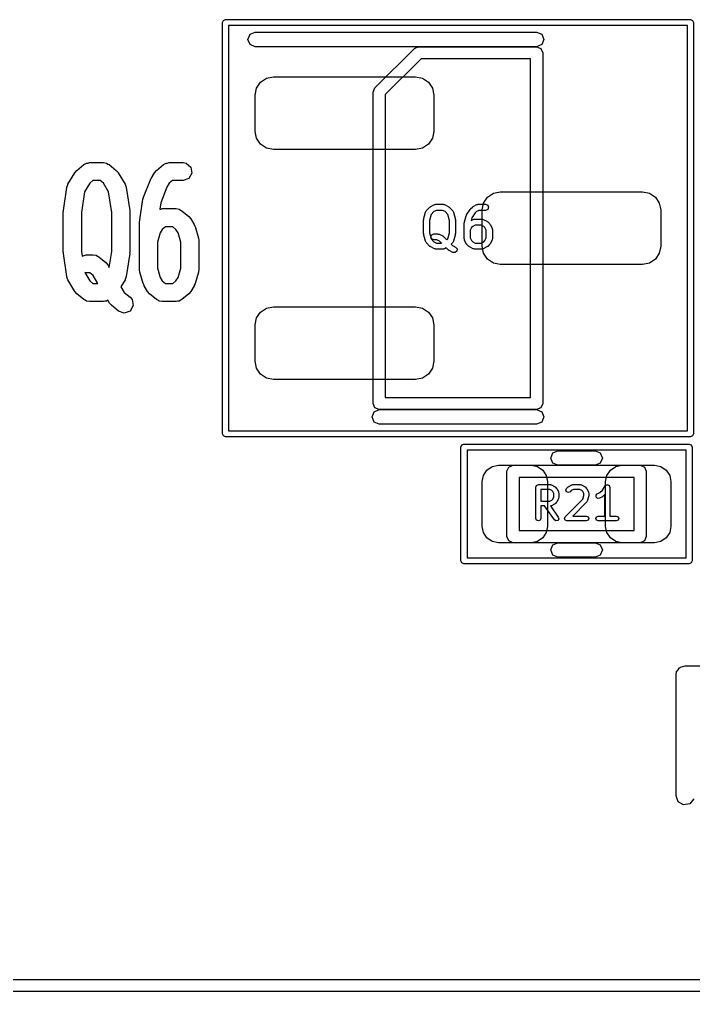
# Model space of a CAD drawing. Extents: x 3.67 to 6.5, y -4.53 to -1.6.
# Drawn here: x 4.1003 to 4.3195, y -4.5295 to -4.2132 of the extents above; entities that cross this region are included whole.
import ezdxf

# ---------------------------------------------------------------- set-up
doc = ezdxf.new("R2010")
doc.units = 0
doc.header["$MEASUREMENT"] = 0
doc.layers.add('BLACK', color=7, linetype='CONTINUOUS')

msp = doc.modelspace()

# ---------------------------------------------------------------- linework, layer by layer
at = {"layer": 'BLACK', "linetype": 'CONTINUOUS'}
for p, q in [((4.16634, -4.21417), (4.16663, -4.21348)), ((4.16663, -4.21348), (4.16732, -4.21319)), ((4.16732, -4.21319), (4.3185, -4.21319)), ((4.3185, -4.21319), (4.3192, -4.21348)), ((4.3192, -4.21348), (4.31949, -4.21417)), ((4.16634, -4.34803), (4.16634, -4.21417)), ((4.16831, -4.21516), (4.16831, -4.34705)), ((4.31752, -4.21516), (4.16831, -4.21516)), ((4.31752, -4.34705), (4.31752, -4.21516)), ((4.31949, -4.21417), (4.31949, -4.34803)), ((4.17461, -4.21969), (4.1753, -4.21801)), ((4.1753, -4.22136), (4.17461, -4.21969)), ((4.1753, -4.21801), (4.17697, -4.21732)), ((4.17697, -4.21732), (4.24291, -4.21732)), ((4.24291, -4.21732), (4.2685, -4.21732)), ((4.2685, -4.21732), (4.27017, -4.21801)), ((4.27017, -4.21801), (4.27087, -4.21969)), ((4.27087, -4.21969), (4.27017, -4.22136)), ((4.17697, -4.22205), (4.1753, -4.22136)), ((4.24291, -4.22205), (4.17697, -4.22205)), ((4.21593, -4.23542), (4.22873, -4.22262)), ((4.22873, -4.22262), (4.22913, -4.22245)), ((4.22913, -4.22245), (4.23012, -4.22205)), ((4.23012, -4.22205), (4.2685, -4.22205)), ((4.2685, -4.22205), (4.24291, -4.22205)), ((4.27017, -4.22136), (4.2685, -4.22205)), ((4.2685, -4.22205), (4.2699, -4.22262)), ((4.2699, -4.22262), (4.27047, -4.22402)), ((4.23093, -4.22598), (4.21929, -4.23763)), ((4.26654, -4.22598), (4.23093, -4.22598)), ((4.26654, -4.33622), (4.26654, -4.22598)), ((4.27047, -4.22402), (4.27047, -4.33819)), ((4.1787, -4.23362), (4.18061, -4.23234)), ((4.18061, -4.23234), (4.18287, -4.23189)), ((4.18287, -4.23189), (4.22913, -4.23189)), ((4.22913, -4.23189), (4.23139, -4.23234)), ((4.23139, -4.23234), (4.23331, -4.23362)), ((4.17697, -4.2378), (4.17742, -4.23554)), ((4.17742, -4.23554), (4.1787, -4.23362)), ((4.21535, -4.23681), (4.21593, -4.23542)), ((4.21593, -4.23542), (4.21593, -4.23542)), ((4.23331, -4.23362), (4.23459, -4.23554)), ((4.23459, -4.23554), (4.23504, -4.2378)), ((4.17697, -4.24961), (4.17697, -4.2378)), ((4.21535, -4.33819), (4.21535, -4.23681)), ((4.21929, -4.23763), (4.21929, -4.33622)), ((4.23504, -4.2378), (4.23504, -4.24961)), ((4.17742, -4.25187), (4.17697, -4.24961)), ((4.23504, -4.24961), (4.23459, -4.25187)), ((4.1787, -4.25378), (4.17742, -4.25187)), ((4.18061, -4.25506), (4.1787, -4.25378)), ((4.23331, -4.25378), (4.23139, -4.25506)), ((4.23459, -4.25187), (4.23331, -4.25378)), ((4.18287, -4.25551), (4.18061, -4.25506)), ((4.22913, -4.25551), (4.18287, -4.25551)), ((4.23139, -4.25506), (4.22913, -4.25551)), ((4.11898, -4.26231), (4.12123, -4.26043)), ((4.12123, -4.26043), (4.12212, -4.25992)), ((4.12212, -4.25992), (4.12263, -4.25993)), ((4.12263, -4.25993), (4.12312, -4.25975)), ((4.12312, -4.25975), (4.12762, -4.25975)), ((4.12762, -4.25975), (4.12863, -4.25993)), ((4.12863, -4.25993), (4.12902, -4.26026)), ((4.12902, -4.26026), (4.12951, -4.26043)), ((4.12951, -4.26043), (4.13176, -4.26231)), ((4.14485, -4.26231), (4.1471, -4.26043)), ((4.1471, -4.26043), (4.14799, -4.25992)), ((4.14799, -4.25992), (4.1485, -4.25993)), ((4.1485, -4.25993), (4.14899, -4.25975)), ((4.14899, -4.25975), (4.15349, -4.25975)), ((4.15349, -4.25975), (4.1545, -4.25993)), ((4.1545, -4.25993), (4.15604, -4.26123)), ((4.11608, -4.26681), (4.11833, -4.26306)), ((4.11833, -4.26306), (4.11896, -4.26234)), ((4.11896, -4.26234), (4.11898, -4.26231)), ((4.13176, -4.26231), (4.13237, -4.26303)), ((4.13237, -4.26303), (4.1324, -4.26306)), ((4.1324, -4.26306), (4.13465, -4.26681)), ((4.14308, -4.26493), (4.14421, -4.26306)), ((4.14421, -4.26306), (4.14483, -4.26234)), ((4.14483, -4.26234), (4.14485, -4.26231)), ((4.15639, -4.26321), (4.15539, -4.26496)), ((4.15604, -4.26123), (4.15639, -4.26321)), ((4.1157, -4.26789), (4.11602, -4.26692)), ((4.11602, -4.26692), (4.11607, -4.26687)), ((4.11607, -4.26687), (4.11608, -4.26681)), ((4.12314, -4.26652), (4.12145, -4.26934)), ((4.12418, -4.26565), (4.12314, -4.26652)), ((4.12655, -4.26565), (4.12418, -4.26565)), ((4.12759, -4.26652), (4.12655, -4.26565)), ((4.12928, -4.26934), (4.12759, -4.26652)), ((4.13465, -4.26681), (4.13501, -4.26776)), ((4.14062, -4.27098), (4.14287, -4.26535)), ((4.14287, -4.26535), (4.14306, -4.26505)), ((4.14306, -4.26505), (4.14308, -4.26493)), ((4.14901, -4.26652), (4.14827, -4.26777)), ((4.15006, -4.26565), (4.14901, -4.26652)), ((4.15349, -4.26565), (4.15006, -4.26565)), ((4.15539, -4.26496), (4.15349, -4.26565)), ((4.11457, -4.27539), (4.1157, -4.26789)), ((4.12145, -4.26934), (4.12044, -4.27605)), ((4.13029, -4.27605), (4.12928, -4.26934)), ((4.13501, -4.26776), (4.135, -4.26783)), ((4.135, -4.26783), (4.13503, -4.26789)), ((4.13503, -4.26789), (4.13616, -4.27539)), ((4.14827, -4.26777), (4.14623, -4.27285)), ((4.25252, -4.27102), (4.25443, -4.26974)), ((4.25443, -4.26974), (4.25669, -4.26929)), ((4.25669, -4.26929), (4.30295, -4.26929)), ((4.30295, -4.26929), (4.30521, -4.26974)), ((4.30521, -4.26974), (4.30713, -4.27102)), ((4.13932, -4.27914), (4.14044, -4.27164)), ((4.14044, -4.27164), (4.14062, -4.27112)), ((4.14062, -4.27112), (4.14062, -4.27098)), ((4.14623, -4.27285), (4.14592, -4.27492)), ((4.23407, -4.27405), (4.23527, -4.27345)), ((4.23527, -4.27345), (4.2355, -4.27344)), ((4.2355, -4.27344), (4.23571, -4.27335)), ((4.23571, -4.27335), (4.23811, -4.27335)), ((4.23811, -4.27335), (4.23833, -4.27344)), ((4.23833, -4.27344), (4.23855, -4.27345)), ((4.23855, -4.27345), (4.23975, -4.27405)), ((4.24787, -4.27405), (4.24907, -4.27345)), ((4.24907, -4.27345), (4.2493, -4.27344)), ((4.2493, -4.27344), (4.24951, -4.27335)), ((4.24951, -4.27335), (4.25191, -4.27335)), ((4.25079, -4.2752), (4.25124, -4.27294)), ((4.25124, -4.27294), (4.25252, -4.27102)), ((4.25191, -4.27335), (4.25261, -4.27364)), ((4.25261, -4.27364), (4.2529, -4.27433)), ((4.30713, -4.27102), (4.30841, -4.27294)), ((4.30841, -4.27294), (4.30886, -4.2752)), ((4.11454, -4.27582), (4.1146, -4.2755)), ((4.11454, -4.28895), (4.11454, -4.27582)), ((4.1146, -4.2755), (4.11457, -4.27539)), ((4.12044, -4.27605), (4.12044, -4.28873)), ((4.13029, -4.28873), (4.13029, -4.27605)), ((4.13616, -4.27539), (4.13615, -4.27571)), ((4.13615, -4.27571), (4.13619, -4.27582)), ((4.13619, -4.27582), (4.13619, -4.28895)), ((4.14592, -4.27492), (4.14625, -4.27492)), ((4.14625, -4.27492), (4.14674, -4.27475)), ((4.14674, -4.27475), (4.15124, -4.27475)), ((4.15124, -4.27475), (4.15225, -4.27492)), ((4.15225, -4.27492), (4.15264, -4.27526)), ((4.15264, -4.27526), (4.15313, -4.27543)), ((4.15313, -4.27543), (4.15538, -4.27731)), ((4.23176, -4.27829), (4.23236, -4.27589)), ((4.23236, -4.27589), (4.23252, -4.27568)), ((4.23252, -4.27568), (4.23262, -4.27544)), ((4.23262, -4.27544), (4.23382, -4.27424)), ((4.2342, -4.27664), (4.2337, -4.27865)), ((4.23382, -4.27424), (4.23397, -4.27417)), ((4.23397, -4.27417), (4.23407, -4.27405)), ((4.2351, -4.27574), (4.2342, -4.27664)), ((4.23595, -4.27532), (4.2351, -4.27574)), ((4.23788, -4.27532), (4.23595, -4.27532)), ((4.23873, -4.27574), (4.23788, -4.27532)), ((4.23962, -4.27664), (4.23873, -4.27574)), ((4.24013, -4.27865), (4.23962, -4.27664)), ((4.23975, -4.27405), (4.23986, -4.27417)), ((4.23986, -4.27417), (4.24001, -4.27424)), ((4.24001, -4.27424), (4.24121, -4.27544)), ((4.24121, -4.27544), (4.24131, -4.27568)), ((4.24131, -4.27568), (4.24147, -4.27589)), ((4.24147, -4.27589), (4.24207, -4.27829)), ((4.24566, -4.27695), (4.24569, -4.27679)), ((4.24569, -4.27679), (4.24689, -4.27499)), ((4.24689, -4.27499), (4.24698, -4.27493)), ((4.24698, -4.27493), (4.24702, -4.27484)), ((4.24702, -4.27484), (4.24762, -4.27424)), ((4.24848, -4.27616), (4.24743, -4.27774)), ((4.24762, -4.27424), (4.24777, -4.27417)), ((4.24777, -4.27417), (4.24787, -4.27405)), ((4.2489, -4.27574), (4.24848, -4.27616)), ((4.24974, -4.27532), (4.2489, -4.27574)), ((4.25191, -4.27532), (4.24974, -4.27532)), ((4.25079, -4.28701), (4.25079, -4.2752)), ((4.25261, -4.27503), (4.25191, -4.27532)), ((4.2529, -4.27433), (4.25261, -4.27503)), ((4.30886, -4.2752), (4.30886, -4.28701)), ((4.13929, -4.27957), (4.13934, -4.27925)), ((4.13929, -4.29457), (4.13929, -4.27957)), ((4.13934, -4.27925), (4.13932, -4.27914)), ((4.15538, -4.27731), (4.15599, -4.27803)), ((4.15599, -4.27803), (4.15602, -4.27806)), ((4.15602, -4.27806), (4.15714, -4.27993)), ((4.15714, -4.27993), (4.15736, -4.28049)), ((4.23173, -4.27853), (4.23178, -4.27842)), ((4.23173, -4.28273), (4.23173, -4.27853)), ((4.23178, -4.27842), (4.23176, -4.27829)), ((4.2337, -4.27865), (4.2337, -4.28261)), ((4.24013, -4.28261), (4.24013, -4.27865)), ((4.24207, -4.27829), (4.24205, -4.27842)), ((4.24205, -4.27842), (4.2421, -4.27853)), ((4.2421, -4.27853), (4.2421, -4.28273)), ((4.24493, -4.27973), (4.24498, -4.27962)), ((4.24493, -4.28453), (4.24493, -4.27973)), ((4.24496, -4.27949), (4.24556, -4.27709)), ((4.24498, -4.27962), (4.24496, -4.27949)), ((4.24556, -4.27709), (4.24566, -4.27695)), ((4.24743, -4.27774), (4.24722, -4.27858)), ((4.24722, -4.27858), (4.24787, -4.27825)), ((4.24787, -4.27825), (4.2481, -4.27823)), ((4.2481, -4.27823), (4.24831, -4.27815)), ((4.24831, -4.27815), (4.25071, -4.27815)), ((4.25071, -4.27815), (4.25092, -4.27823)), ((4.25092, -4.27823), (4.25115, -4.27825)), ((4.25115, -4.27825), (4.25235, -4.27885)), ((4.25235, -4.27885), (4.25246, -4.27897)), ((4.25246, -4.27897), (4.25261, -4.27904)), ((4.25261, -4.27904), (4.25321, -4.27964)), ((4.25321, -4.27964), (4.25327, -4.27979)), ((4.25327, -4.27979), (4.25339, -4.27989)), ((4.25339, -4.27989), (4.25399, -4.28109)), ((4.14609, -4.28265), (4.14519, -4.28563)), ((4.14676, -4.28152), (4.14609, -4.28265)), ((4.14781, -4.28065), (4.14676, -4.28152)), ((4.15017, -4.28065), (4.14781, -4.28065)), ((4.15121, -4.28152), (4.15017, -4.28065)), ((4.15189, -4.28265), (4.15121, -4.28152)), ((4.15278, -4.28563), (4.15189, -4.28265)), ((4.15736, -4.28049), (4.15744, -4.2806)), ((4.15744, -4.2806), (4.15856, -4.28435)), ((4.23178, -4.28285), (4.23173, -4.28273)), ((4.23176, -4.28297), (4.23178, -4.28285)), ((4.23236, -4.28537), (4.23176, -4.28297)), ((4.2337, -4.28261), (4.2342, -4.28463)), ((4.23413, -4.28393), (4.23442, -4.28323)), ((4.23442, -4.28323), (4.23511, -4.28295)), ((4.23511, -4.28295), (4.23631, -4.28295)), ((4.23631, -4.28295), (4.23653, -4.28303)), ((4.23653, -4.28303), (4.23675, -4.28305)), ((4.23675, -4.28305), (4.23795, -4.28365)), ((4.23962, -4.28463), (4.24013, -4.28261)), ((4.24207, -4.28297), (4.24147, -4.28537)), ((4.2421, -4.28273), (4.24205, -4.28285)), ((4.24205, -4.28285), (4.24207, -4.28297)), ((4.24732, -4.28091), (4.2469, -4.28176)), ((4.2469, -4.28176), (4.2469, -4.2843)), ((4.2477, -4.28054), (4.24732, -4.28091)), ((4.24855, -4.28012), (4.2477, -4.28054)), ((4.25048, -4.28012), (4.24855, -4.28012)), ((4.25133, -4.28054), (4.25048, -4.28012)), ((4.2517, -4.28091), (4.25133, -4.28054)), ((4.25213, -4.28176), (4.2517, -4.28091)), ((4.25213, -4.2843), (4.25213, -4.28176)), ((4.25399, -4.28109), (4.25401, -4.28132)), ((4.25401, -4.28132), (4.2541, -4.28153)), ((4.2541, -4.28153), (4.2541, -4.28453)), ((4.14519, -4.28563), (4.14519, -4.29414)), ((4.15278, -4.29414), (4.15278, -4.28563)), ((4.15856, -4.28435), (4.15865, -4.2851)), ((4.15865, -4.2851), (4.15869, -4.2852)), ((4.15869, -4.2852), (4.15869, -4.29457)), ((4.23252, -4.28558), (4.23236, -4.28537)), ((4.23262, -4.28583), (4.23252, -4.28558)), ((4.23382, -4.28703), (4.23262, -4.28583)), ((4.23442, -4.28463), (4.23413, -4.28393)), ((4.2342, -4.28463), (4.2351, -4.28552)), ((4.23511, -4.28492), (4.23442, -4.28463)), ((4.2351, -4.28552), (4.23595, -4.28595)), ((4.23608, -4.28492), (4.23511, -4.28492)), ((4.23595, -4.28595), (4.23754, -4.28595)), ((4.23693, -4.28534), (4.23608, -4.28492)), ((4.23754, -4.28595), (4.23693, -4.28534)), ((4.23795, -4.28365), (4.23806, -4.28377)), ((4.23806, -4.28377), (4.23821, -4.28383)), ((4.23821, -4.28383), (4.23931, -4.28494)), ((4.23931, -4.28494), (4.23962, -4.28463)), ((4.24121, -4.28583), (4.24071, -4.28633)), ((4.24071, -4.28633), (4.2411, -4.28672)), ((4.24131, -4.28558), (4.24121, -4.28583)), ((4.24147, -4.28537), (4.24131, -4.28558)), ((4.24502, -4.28474), (4.24493, -4.28453)), ((4.24503, -4.28497), (4.24502, -4.28474)), ((4.24563, -4.28617), (4.24503, -4.28497)), ((4.24575, -4.28628), (4.24563, -4.28617)), ((4.24582, -4.28643), (4.24575, -4.28628)), ((4.2469, -4.2843), (4.24732, -4.28515)), ((4.24732, -4.28515), (4.2477, -4.28552)), ((4.2477, -4.28552), (4.24855, -4.28595)), ((4.24855, -4.28595), (4.25048, -4.28595)), ((4.25048, -4.28595), (4.25133, -4.28552)), ((4.25133, -4.28552), (4.2517, -4.28515)), ((4.2517, -4.28515), (4.25213, -4.2843)), ((4.25327, -4.28628), (4.25321, -4.28643)), ((4.25339, -4.28617), (4.25327, -4.28628)), ((4.25399, -4.28497), (4.25339, -4.28617)), ((4.25401, -4.28474), (4.25399, -4.28497)), ((4.2541, -4.28453), (4.25401, -4.28474)), ((4.11458, -4.28906), (4.11454, -4.28895)), ((4.11457, -4.28939), (4.11458, -4.28906)), ((4.1157, -4.29689), (4.11457, -4.28939)), ((4.12044, -4.28873), (4.12067, -4.29023)), ((4.12951, -4.29387), (4.13029, -4.28873)), ((4.13616, -4.28939), (4.13503, -4.29689)), ((4.13619, -4.28895), (4.13614, -4.28927)), ((4.13614, -4.28927), (4.13616, -4.28939)), ((4.23397, -4.28709), (4.23382, -4.28703)), ((4.23407, -4.28721), (4.23397, -4.28709)), ((4.23527, -4.28781), (4.23407, -4.28721)), ((4.2355, -4.28783), (4.23527, -4.28781)), ((4.23571, -4.28791), (4.2355, -4.28783)), ((4.23811, -4.28791), (4.23571, -4.28791)), ((4.23833, -4.28783), (4.23811, -4.28791)), ((4.23855, -4.28781), (4.23833, -4.28783)), ((4.23912, -4.28753), (4.23855, -4.28781)), ((4.23982, -4.28823), (4.23912, -4.28753)), ((4.23997, -4.28829), (4.23982, -4.28823)), ((4.24007, -4.28841), (4.23997, -4.28829)), ((4.24127, -4.28901), (4.24007, -4.28841)), ((4.2411, -4.28672), (4.24215, -4.28725)), ((4.24202, -4.28906), (4.24127, -4.28901)), ((4.24259, -4.28857), (4.24202, -4.28906)), ((4.24215, -4.28725), (4.24265, -4.28782)), ((4.24265, -4.28782), (4.24259, -4.28857)), ((4.24642, -4.28703), (4.24582, -4.28643)), ((4.24657, -4.28709), (4.24642, -4.28703)), ((4.24667, -4.28721), (4.24657, -4.28709)), ((4.24787, -4.28781), (4.24667, -4.28721)), ((4.2481, -4.28783), (4.24787, -4.28781)), ((4.24831, -4.28791), (4.2481, -4.28783)), ((4.25071, -4.28791), (4.24831, -4.28791)), ((4.25092, -4.28783), (4.25071, -4.28791)), ((4.25124, -4.28927), (4.25079, -4.28701)), ((4.25115, -4.28781), (4.25092, -4.28783)), ((4.25235, -4.28721), (4.25115, -4.28781)), ((4.25252, -4.29118), (4.25124, -4.28927)), ((4.25246, -4.28709), (4.25235, -4.28721)), ((4.25261, -4.28703), (4.25246, -4.28709)), ((4.25321, -4.28643), (4.25261, -4.28703)), ((4.30841, -4.28927), (4.30713, -4.29118)), ((4.30886, -4.28701), (4.30841, -4.28927)), ((4.12067, -4.29023), (4.12199, -4.28974)), ((4.12199, -4.28974), (4.12424, -4.28974)), ((4.12424, -4.28974), (4.12525, -4.28992)), ((4.12525, -4.28992), (4.12565, -4.29025)), ((4.12565, -4.29025), (4.12613, -4.29043)), ((4.12613, -4.29043), (4.12838, -4.2923)), ((4.12838, -4.2923), (4.12899, -4.29303)), ((4.25443, -4.29246), (4.25252, -4.29118)), ((4.25669, -4.29291), (4.25443, -4.29246)), ((4.30521, -4.29246), (4.30295, -4.29291)), ((4.30713, -4.29118), (4.30521, -4.29246)), ((4.12199, -4.29565), (4.12153, -4.29557)), ((4.12153, -4.29557), (4.12314, -4.29825)), ((4.12317, -4.29565), (4.12199, -4.29565)), ((4.12422, -4.29652), (4.12317, -4.29565)), ((4.12899, -4.29303), (4.12902, -4.29305)), ((4.12902, -4.29305), (4.12951, -4.29387)), ((4.13932, -4.29467), (4.13929, -4.29457)), ((4.13941, -4.29542), (4.13932, -4.29467)), ((4.14054, -4.29917), (4.13941, -4.29542)), ((4.14519, -4.29414), (4.14609, -4.29712)), ((4.15189, -4.29712), (4.15278, -4.29414)), ((4.15856, -4.29542), (4.15744, -4.29917)), ((4.15869, -4.29457), (4.15856, -4.29531)), ((4.15856, -4.29531), (4.15856, -4.29542)), ((4.30295, -4.29291), (4.25669, -4.29291)), ((4.11573, -4.29694), (4.1157, -4.29689)), ((4.11572, -4.29701), (4.11573, -4.29694)), ((4.11608, -4.29797), (4.11572, -4.29701)), ((4.11833, -4.30172), (4.11608, -4.29797)), ((4.12314, -4.29825), (4.12418, -4.29912)), ((4.12577, -4.29912), (4.12422, -4.29652)), ((4.13465, -4.29797), (4.13331, -4.3002)), ((4.13466, -4.2979), (4.13465, -4.29797)), ((4.13471, -4.29786), (4.13466, -4.2979)), ((4.13503, -4.29689), (4.13471, -4.29786)), ((4.14609, -4.29712), (4.14676, -4.29825)), ((4.14676, -4.29825), (4.14781, -4.29912)), ((4.15017, -4.29912), (4.15121, -4.29825)), ((4.15121, -4.29825), (4.15189, -4.29712)), ((4.11836, -4.30174), (4.11833, -4.30172)), ((4.11898, -4.30247), (4.11836, -4.30174)), ((4.12418, -4.29912), (4.12577, -4.29912)), ((4.13331, -4.3002), (4.13439, -4.302)), ((4.13439, -4.302), (4.13625, -4.30355)), ((4.14062, -4.29928), (4.14054, -4.29917)), ((4.14083, -4.29984), (4.14062, -4.29928)), ((4.14196, -4.30172), (4.14083, -4.29984)), ((4.14198, -4.30174), (4.14196, -4.30172)), ((4.1426, -4.30247), (4.14198, -4.30174)), ((4.14781, -4.29912), (4.15017, -4.29912)), ((4.15602, -4.30172), (4.15539, -4.30243)), ((4.15714, -4.29984), (4.15602, -4.30172)), ((4.15717, -4.29971), (4.15714, -4.29984)), ((4.15744, -4.29917), (4.15717, -4.29971)), ((4.12123, -4.30434), (4.11898, -4.30247)), ((4.12171, -4.30451), (4.12123, -4.30434)), ((4.12211, -4.30485), (4.12171, -4.30451)), ((4.12312, -4.30502), (4.12211, -4.30485)), ((4.12762, -4.30502), (4.12312, -4.30502)), ((4.1281, -4.30485), (4.12762, -4.30502)), ((4.12862, -4.30485), (4.1281, -4.30485)), ((4.12906, -4.30459), (4.12862, -4.30485)), ((4.12958, -4.30547), (4.12906, -4.30459)), ((4.13625, -4.30355), (4.13692, -4.30434)), ((4.13692, -4.30434), (4.13727, -4.30632)), ((4.14485, -4.30434), (4.1426, -4.30247)), ((4.14533, -4.30451), (4.14485, -4.30434)), ((4.14573, -4.30485), (4.14533, -4.30451)), ((4.14674, -4.30502), (4.14573, -4.30485)), ((4.15124, -4.30502), (4.14674, -4.30502)), ((4.15172, -4.30485), (4.15124, -4.30502)), ((4.15224, -4.30485), (4.15172, -4.30485)), ((4.15313, -4.30434), (4.15224, -4.30485)), ((4.15538, -4.30247), (4.15313, -4.30434)), ((4.15539, -4.30243), (4.15538, -4.30247)), ((4.12961, -4.30549), (4.12958, -4.30547)), ((4.13022, -4.30621), (4.12961, -4.30549)), ((4.13247, -4.30809), (4.13022, -4.30621)), ((4.13437, -4.30877), (4.13247, -4.30809)), ((4.13627, -4.30808), (4.13437, -4.30877)), ((4.13727, -4.30632), (4.13627, -4.30808)), ((4.17742, -4.31034), (4.1787, -4.30842)), ((4.1787, -4.30842), (4.18061, -4.30714)), ((4.18061, -4.30714), (4.18287, -4.30669)), ((4.18287, -4.30669), (4.22913, -4.30669)), ((4.22913, -4.30669), (4.23139, -4.30714)), ((4.23139, -4.30714), (4.23331, -4.30842)), ((4.23331, -4.30842), (4.23459, -4.31034)), ((4.17697, -4.3126), (4.17742, -4.31034)), ((4.23459, -4.31034), (4.23504, -4.3126)), ((4.17697, -4.32441), (4.17697, -4.3126)), ((4.23504, -4.3126), (4.23504, -4.32441)), ((4.17742, -4.32667), (4.17697, -4.32441)), ((4.1787, -4.32859), (4.17742, -4.32667)), ((4.23459, -4.32667), (4.23331, -4.32859)), ((4.23504, -4.32441), (4.23459, -4.32667)), ((4.18061, -4.32987), (4.1787, -4.32859)), ((4.18287, -4.33031), (4.18061, -4.32987)), ((4.22913, -4.33031), (4.18287, -4.33031)), ((4.23139, -4.32987), (4.22913, -4.33031)), ((4.23331, -4.32859), (4.23139, -4.32987)), ((4.21929, -4.33622), (4.26654, -4.33622)), ((4.21593, -4.33958), (4.21535, -4.33819)), ((4.21565, -4.34085), (4.21732, -4.34016)), ((4.21732, -4.34016), (4.21593, -4.33958)), ((4.21732, -4.34016), (4.24291, -4.34016)), ((4.2685, -4.34016), (4.21732, -4.34016)), ((4.24291, -4.34016), (4.2685, -4.34016)), ((4.2699, -4.33958), (4.2685, -4.34016)), ((4.2685, -4.34016), (4.27017, -4.34085)), ((4.27047, -4.33819), (4.2699, -4.33958)), ((4.21496, -4.34252), (4.21565, -4.34085)), ((4.21565, -4.34419), (4.21496, -4.34252)), ((4.27017, -4.34085), (4.27087, -4.34252)), ((4.27087, -4.34252), (4.27017, -4.34419)), ((4.21732, -4.34488), (4.21565, -4.34419)), ((4.24291, -4.34488), (4.21732, -4.34488)), ((4.2685, -4.34488), (4.24291, -4.34488)), ((4.27017, -4.34419), (4.2685, -4.34488)), ((4.16663, -4.34873), (4.16634, -4.34803)), ((4.16732, -4.34902), (4.16663, -4.34873)), ((4.3185, -4.34902), (4.16732, -4.34902)), ((4.16831, -4.34705), (4.31752, -4.34705)), ((4.3192, -4.34873), (4.3185, -4.34902)), ((4.31949, -4.34803), (4.3192, -4.34873)), ((4.2439, -4.35236), (4.24419, -4.35167)), ((4.2439, -4.38937), (4.2439, -4.35236)), ((4.24419, -4.35167), (4.24488, -4.35138)), ((4.24488, -4.35138), (4.31811, -4.35138)), ((4.31811, -4.35138), (4.31881, -4.35167)), ((4.31881, -4.35167), (4.31909, -4.35236)), ((4.31909, -4.35236), (4.31909, -4.38937)), ((4.24587, -4.35335), (4.24587, -4.38839)), ((4.31713, -4.35335), (4.24587, -4.35335)), ((4.27309, -4.35591), (4.27378, -4.35424)), ((4.27378, -4.35758), (4.27309, -4.35591)), ((4.27378, -4.35424), (4.27545, -4.35354)), ((4.27545, -4.35354), (4.28754, -4.35354)), ((4.28754, -4.35354), (4.28922, -4.35424)), ((4.28922, -4.35424), (4.28991, -4.35591)), ((4.28991, -4.35591), (4.28922, -4.35758)), ((4.31713, -4.38839), (4.31713, -4.35335)), ((4.25234, -4.35982), (4.25407, -4.35867)), ((4.25407, -4.35867), (4.2561, -4.35827)), ((4.2561, -4.35827), (4.26673, -4.35827)), ((4.25886, -4.36024), (4.25943, -4.35884)), ((4.25943, -4.35884), (4.26083, -4.35827)), ((4.26083, -4.35827), (4.30217, -4.35827)), ((4.26673, -4.35827), (4.26877, -4.35867)), ((4.26877, -4.35867), (4.27049, -4.35982)), ((4.27545, -4.35827), (4.27378, -4.35758)), ((4.28754, -4.35827), (4.27545, -4.35827)), ((4.28922, -4.35758), (4.28754, -4.35827)), ((4.2925, -4.35982), (4.29423, -4.35867)), ((4.29423, -4.35867), (4.29626, -4.35827)), ((4.29626, -4.35827), (4.30689, -4.35827)), ((4.30217, -4.35827), (4.30356, -4.35884)), ((4.30356, -4.35884), (4.30413, -4.36024)), ((4.30689, -4.35827), (4.30892, -4.35867)), ((4.30892, -4.35867), (4.31065, -4.35982)), ((4.25079, -4.36358), (4.25119, -4.36155)), ((4.25119, -4.36155), (4.25234, -4.35982)), ((4.25886, -4.3815), (4.25886, -4.36024)), ((4.2628, -4.3622), (4.2628, -4.37953)), ((4.3002, -4.3622), (4.2628, -4.3622)), ((4.27049, -4.35982), (4.27164, -4.36155)), ((4.27164, -4.36155), (4.27205, -4.36358)), ((4.29094, -4.36358), (4.29135, -4.36155)), ((4.29135, -4.36155), (4.2925, -4.35982)), ((4.3002, -4.37953), (4.3002, -4.3622)), ((4.30413, -4.36024), (4.30413, -4.3815)), ((4.31065, -4.35982), (4.3118, -4.36155)), ((4.3118, -4.36155), (4.3122, -4.36358)), ((4.25079, -4.37815), (4.25079, -4.36358)), ((4.26828, -4.36537), (4.26851, -4.36481)), ((4.26828, -4.3756), (4.26828, -4.36537)), ((4.26851, -4.36481), (4.26907, -4.36458)), ((4.26907, -4.36458), (4.27297, -4.36458)), ((4.27205, -4.36358), (4.27205, -4.37815)), ((4.27297, -4.36458), (4.27314, -4.36465)), ((4.27314, -4.36465), (4.27332, -4.36466)), ((4.27332, -4.36466), (4.27429, -4.36515)), ((4.27429, -4.36515), (4.27438, -4.36525)), ((4.27438, -4.36525), (4.2745, -4.3653)), ((4.2745, -4.3653), (4.27498, -4.36578)), ((4.27826, -4.36578), (4.27875, -4.3653)), ((4.27875, -4.3653), (4.27887, -4.36525)), ((4.27887, -4.36525), (4.27895, -4.36515)), ((4.27895, -4.36515), (4.27993, -4.36466)), ((4.27993, -4.36466), (4.28011, -4.36465)), ((4.28011, -4.36465), (4.28028, -4.36458)), ((4.28028, -4.36458), (4.28271, -4.36458)), ((4.28271, -4.36458), (4.28288, -4.36465)), ((4.28288, -4.36465), (4.28307, -4.36466)), ((4.28307, -4.36466), (4.28404, -4.36515)), ((4.28404, -4.36515), (4.28413, -4.36525)), ((4.28413, -4.36525), (4.28425, -4.3653)), ((4.28425, -4.3653), (4.28473, -4.36578)), ((4.2899, -4.36633), (4.29083, -4.36493)), ((4.29083, -4.36493), (4.2909, -4.36488)), ((4.2909, -4.36488), (4.29093, -4.36481)), ((4.29093, -4.36481), (4.29114, -4.36472)), ((4.29094, -4.37815), (4.29094, -4.36358)), ((4.29114, -4.36472), (4.29133, -4.36459)), ((4.29133, -4.36459), (4.29141, -4.36461)), ((4.29141, -4.36461), (4.29149, -4.36458)), ((4.29149, -4.36458), (4.2917, -4.36467)), ((4.2917, -4.36467), (4.29193, -4.36471)), ((4.29193, -4.36471), (4.29197, -4.36478)), ((4.29197, -4.36478), (4.29205, -4.36481)), ((4.29205, -4.36481), (4.29213, -4.36502)), ((4.29213, -4.36502), (4.29226, -4.36521)), ((4.29226, -4.36521), (4.29224, -4.36529)), ((4.29224, -4.36529), (4.29228, -4.36537)), ((4.29228, -4.36537), (4.29228, -4.37481)), ((4.3122, -4.36358), (4.3122, -4.37815)), ((4.27278, -4.36615), (4.26985, -4.36615)), ((4.26985, -4.36615), (4.26985, -4.36994)), ((4.27347, -4.3665), (4.27278, -4.36615)), ((4.27378, -4.36681), (4.27347, -4.3665)), ((4.27413, -4.3675), (4.27378, -4.36681)), ((4.27378, -4.36929), (4.27413, -4.36859)), ((4.27413, -4.36859), (4.27413, -4.3675)), ((4.27498, -4.36578), (4.27503, -4.3659)), ((4.27503, -4.3659), (4.27513, -4.36599)), ((4.27513, -4.36599), (4.27562, -4.36696)), ((4.27562, -4.36696), (4.27563, -4.36715)), ((4.27563, -4.36715), (4.2757, -4.36732)), ((4.2757, -4.36732), (4.2757, -4.36878)), ((4.27803, -4.36634), (4.27826, -4.36578)), ((4.27826, -4.3669), (4.27803, -4.36634)), ((4.27882, -4.36713), (4.27826, -4.3669)), ((4.27937, -4.3669), (4.27882, -4.36713)), ((4.27977, -4.3665), (4.27937, -4.3669)), ((4.28046, -4.36615), (4.27977, -4.3665)), ((4.28253, -4.36615), (4.28046, -4.36615)), ((4.28322, -4.3665), (4.28253, -4.36615)), ((4.28353, -4.36681), (4.28322, -4.3665)), ((4.28349, -4.36933), (4.28388, -4.36816)), ((4.28388, -4.3675), (4.28353, -4.36681)), ((4.28388, -4.36816), (4.28388, -4.3675)), ((4.28473, -4.36578), (4.28478, -4.3659)), ((4.28478, -4.3659), (4.28488, -4.36599)), ((4.28488, -4.36599), (4.28537, -4.36696)), ((4.28541, -4.36854), (4.28492, -4.37)), ((4.28537, -4.36696), (4.28538, -4.36715)), ((4.28538, -4.36715), (4.28545, -4.36732)), ((4.28545, -4.36829), (4.2854, -4.36841)), ((4.2854, -4.36841), (4.28541, -4.36854)), ((4.28545, -4.36732), (4.28545, -4.36829)), ((4.28782, -4.36804), (4.28821, -4.36759)), ((4.28786, -4.36864), (4.28782, -4.36804)), ((4.28831, -4.36904), (4.28786, -4.36864)), ((4.28821, -4.36759), (4.28907, -4.36716)), ((4.28989, -4.36851), (4.28892, -4.36899)), ((4.28907, -4.36716), (4.2899, -4.36633)), ((4.28998, -4.36841), (4.28989, -4.36851)), ((4.2901, -4.36836), (4.28998, -4.36841)), ((4.2907, -4.36775), (4.2901, -4.36836)), ((4.2907, -4.37481), (4.2907, -4.36775)), ((4.26985, -4.36994), (4.27278, -4.36994)), ((4.27109, -4.37151), (4.26985, -4.37151)), ((4.26985, -4.37151), (4.26985, -4.3756)), ((4.27427, -4.37605), (4.27109, -4.37151)), ((4.27278, -4.36994), (4.27347, -4.36959)), ((4.27314, -4.37144), (4.273, -4.3715)), ((4.273, -4.3715), (4.27556, -4.37515)), ((4.27332, -4.37143), (4.27314, -4.37144)), ((4.27429, -4.37094), (4.27332, -4.37143)), ((4.27347, -4.36959), (4.27378, -4.36929)), ((4.27438, -4.37085), (4.27429, -4.37094)), ((4.2745, -4.3708), (4.27438, -4.37085)), ((4.27498, -4.37031), (4.2745, -4.3708)), ((4.27503, -4.37019), (4.27498, -4.37031)), ((4.27513, -4.3701), (4.27503, -4.37019)), ((4.27562, -4.36913), (4.27513, -4.3701)), ((4.27563, -4.36895), (4.27562, -4.36913)), ((4.2757, -4.36878), (4.27563, -4.36895)), ((4.27777, -4.37504), (4.28349, -4.36933)), ((4.28473, -4.37031), (4.28023, -4.37481)), ((4.2848, -4.37014), (4.28473, -4.37031)), ((4.28492, -4.37), (4.2848, -4.37014)), ((4.28892, -4.36899), (4.28831, -4.36904)), ((4.28023, -4.37481), (4.28466, -4.37481)), ((4.28466, -4.37481), (4.28522, -4.37504)), ((4.28801, -4.37504), (4.28856, -4.37481)), ((4.28856, -4.37481), (4.2907, -4.37481)), ((4.29228, -4.37481), (4.29441, -4.37481)), ((4.29441, -4.37481), (4.29497, -4.37504)), ((4.26851, -4.37616), (4.26828, -4.3756)), ((4.26907, -4.37639), (4.26851, -4.37616)), ((4.26962, -4.37616), (4.26907, -4.37639)), ((4.26985, -4.3756), (4.26962, -4.37616)), ((4.27478, -4.37638), (4.27427, -4.37605)), ((4.27537, -4.37625), (4.27478, -4.37638)), ((4.27569, -4.37574), (4.27537, -4.37625)), ((4.27556, -4.37515), (4.27569, -4.37574)), ((4.27754, -4.3756), (4.27777, -4.37504)), ((4.27777, -4.37616), (4.27754, -4.3756)), ((4.27833, -4.37639), (4.27777, -4.37616)), ((4.28466, -4.37639), (4.27833, -4.37639)), ((4.28522, -4.37616), (4.28466, -4.37639)), ((4.28522, -4.37504), (4.28545, -4.3756)), ((4.28545, -4.3756), (4.28522, -4.37616)), ((4.28778, -4.3756), (4.28801, -4.37504)), ((4.28801, -4.37616), (4.28778, -4.3756)), ((4.28856, -4.37639), (4.28801, -4.37616)), ((4.29149, -4.37639), (4.28856, -4.37639)), ((4.29441, -4.37639), (4.29149, -4.37639)), ((4.29497, -4.37616), (4.29441, -4.37639)), ((4.29497, -4.37504), (4.2952, -4.3756)), ((4.2952, -4.3756), (4.29497, -4.37616)), ((4.25119, -4.38018), (4.25079, -4.37815)), ((4.25234, -4.38191), (4.25119, -4.38018)), ((4.2628, -4.37953), (4.3002, -4.37953)), ((4.27164, -4.38018), (4.27049, -4.38191)), ((4.27205, -4.37815), (4.27164, -4.38018)), ((4.29135, -4.38018), (4.29094, -4.37815)), ((4.2925, -4.38191), (4.29135, -4.38018)), ((4.3118, -4.38018), (4.31065, -4.38191)), ((4.3122, -4.37815), (4.3118, -4.38018)), ((4.25407, -4.38306), (4.25234, -4.38191)), ((4.2561, -4.38346), (4.25407, -4.38306)), ((4.26673, -4.38346), (4.2561, -4.38346)), ((4.25943, -4.38289), (4.25886, -4.3815)), ((4.26083, -4.38346), (4.25943, -4.38289)), ((4.30217, -4.38346), (4.26083, -4.38346)), ((4.26877, -4.38306), (4.26673, -4.38346)), ((4.27049, -4.38191), (4.26877, -4.38306)), ((4.27309, -4.38583), (4.27378, -4.38416)), ((4.27378, -4.38416), (4.27545, -4.38346)), ((4.27545, -4.38346), (4.28754, -4.38346)), ((4.28754, -4.38346), (4.28922, -4.38416)), ((4.28922, -4.38416), (4.28991, -4.38583)), ((4.29423, -4.38306), (4.2925, -4.38191)), ((4.29626, -4.38346), (4.29423, -4.38306)), ((4.30689, -4.38346), (4.29626, -4.38346)), ((4.30356, -4.38289), (4.30217, -4.38346)), ((4.30413, -4.3815), (4.30356, -4.38289)), ((4.30892, -4.38306), (4.30689, -4.38346)), ((4.31065, -4.38191), (4.30892, -4.38306)), ((4.27378, -4.3875), (4.27309, -4.38583)), ((4.27545, -4.38819), (4.27378, -4.3875)), ((4.28922, -4.3875), (4.28754, -4.38819)), ((4.28991, -4.38583), (4.28922, -4.3875)), ((4.24419, -4.39007), (4.2439, -4.38937)), ((4.24488, -4.39035), (4.24419, -4.39007)), ((4.31811, -4.39035), (4.24488, -4.39035)), ((4.24587, -4.38839), (4.31713, -4.38839)), ((4.28754, -4.38819), (4.27545, -4.38819)), ((4.31881, -4.39007), (4.31811, -4.39035)), ((4.31909, -4.38937), (4.31881, -4.39007)), ((4.31397, -4.42585), (4.31404, -4.42547)), ((4.31404, -4.42547), (4.31454, -4.42488)), ((4.31454, -4.42488), (4.31492, -4.42422)), ((4.31492, -4.42422), (4.31517, -4.42413)), ((4.31517, -4.42413), (4.31534, -4.42392)), ((4.31534, -4.42392), (4.3161, -4.42379)), ((4.3161, -4.42379), (4.31682, -4.42353)), ((4.31682, -4.42353), (4.32582, -4.42353)), ((4.31386, -4.42648), (4.31393, -4.4261)), ((4.31386, -4.46585), (4.31386, -4.42648)), ((4.31391, -4.42597), (4.31397, -4.42585)), ((4.31393, -4.4261), (4.31391, -4.42597)), ((4.31455, -4.46775), (4.31386, -4.46585)), ((4.3163, -4.46876), (4.31455, -4.46775)), ((4.31829, -4.46841), (4.3163, -4.46876)), ((4.31959, -4.46686), (4.31829, -4.46841)), ((3.93701, -4.52559), (6.29921, -4.52559)), ((6.29921, -4.52953), (3.93701, -4.52953))]:
    msp.add_line(p, q, dxfattribs=at)

doc.saveas('drawing.dxf')
